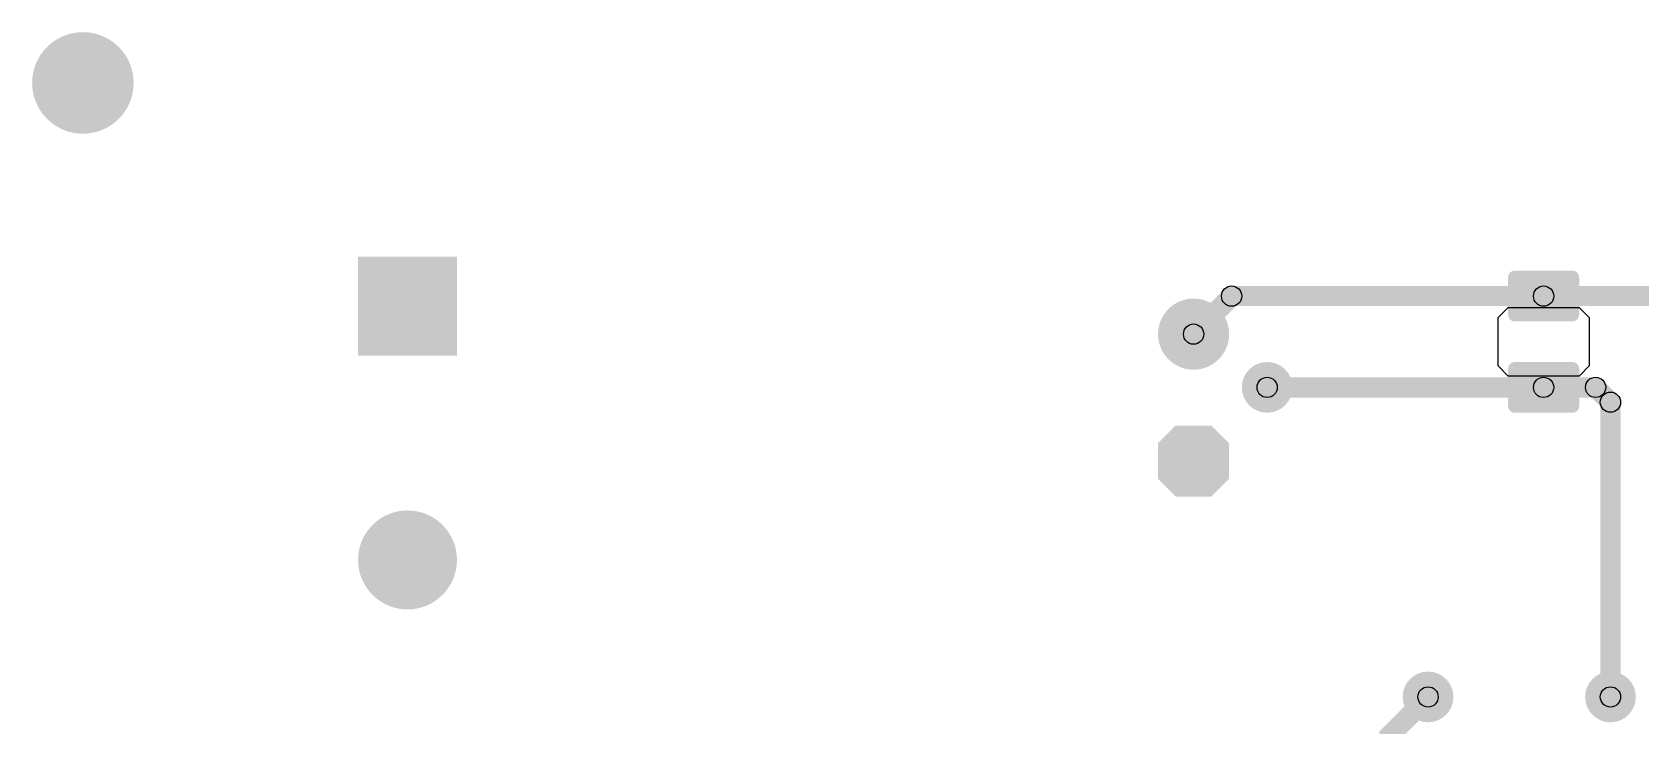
# Model space of a CAD drawing. Header units: millimetres. Extents: x 0 to 3.58, y 0 to 2.95.
# Drawn here: x 0.079 to 1.327, y 2.415 to 2.953 of the extents above; entities that cross this region are included whole.
import ezdxf

# ---------------------------------------------------------------- set-up
doc = ezdxf.new("R2010")
doc.units = ezdxf.units.MM
doc.header["$MEASUREMENT"] = 0
for name, color, linetype in [('PadHoleLayer', 156, 'Continuous'), ('TopLayer', 1, 'Continuous'), ('ViaHoleLayer', 16, 'Continuous')]:
    doc.layers.add(name, color=color, linetype=linetype)

# ---------------------------------------------------------------- blocks, each defined once
blk = doc.blocks.new('301_021_12_3D_21')
at = {"layer": 'PadHoleLayer'}
h = blk.add_hatch(color=156, dxfattribs=at)
edge = h.paths.add_edge_path()
edge.add_arc((-0.0984, 0), 0.0256, 0, 360)
h = blk.add_hatch(color=156, dxfattribs=at)
edge = h.paths.add_edge_path()
edge.add_arc((0.0984, 0), 0.0256, 0, 360)
at = {"layer": 'TopLayer'}
blk.add_hatch(color=1, dxfattribs=at).paths.add_polyline_path([(-0.1368, 0.0384), (-0.06, 0.0384), (-0.06, -0.0384), (-0.1368, -0.0384)])
h = blk.add_hatch(color=1, dxfattribs=at)
edge = h.paths.add_edge_path()
edge.add_arc((0.0984, 0), 0.0384, 0, 360)
blk = doc.blocks.new('CAPC2012X135N_77')
at = {"layer": 'TopLayer'}
h = blk.add_hatch(color=1, dxfattribs=at)
edge = h.paths.add_edge_path()
edge.add_arc((-0.0502, -0.0226), 0.00492, 180, 270)
edge.add_line((-0.0502, -0.0276), (-0.0207, -0.0276))
edge.add_arc((-0.0207, -0.0226), 0.00492, 270, 360)
edge.add_line((-0.0157, -0.0226), (-0.0157, 0.0226))
edge.add_arc((-0.0207, 0.0226), 0.00492, 0, 90)
edge.add_line((-0.0207, 0.0276), (-0.0502, 0.0276))
edge.add_arc((-0.0502, 0.0226), 0.00492, 90, 180)
edge.add_line((-0.0551, 0.0226), (-0.0551, -0.0226))
h = blk.add_hatch(color=1, dxfattribs=at)
edge = h.paths.add_edge_path()
edge.add_arc((0.0207, -0.0226), 0.00492, 180, 270)
edge.add_line((0.0207, -0.0276), (0.0502, -0.0276))
edge.add_arc((0.0502, -0.0226), 0.00492, 270, 360)
edge.add_line((0.0551, -0.0226), (0.0551, 0.0226))
edge.add_arc((0.0502, 0.0226), 0.00492, 0, 90)
edge.add_line((0.0502, 0.0276), (0.0207, 0.0276))
edge.add_arc((0.0207, 0.0226), 0.00492, 90, 180)
edge.add_line((0.0157, 0.0226), (0.0157, -0.0226))
for p, q in [((-0.0266, 0.0276), (-0.0187, 0.0354)), ((-0.0266, -0.0276), (-0.0266, 0.0276)), ((-0.0187, 0.0354), (0.0187, 0.0354)), ((0.0187, 0.0354), (0.0266, 0.0276)), ((0.0266, 0.0276), (0.0266, -0.0276)), ((-0.0187, -0.0354), (-0.0266, -0.0276)), ((0.0187, -0.0354), (-0.0187, -0.0354)), ((0.0266, -0.0276), (0.0187, -0.0354))]:
    blk.add_line(p, q, dxfattribs=at)
blk = doc.blocks.new('CAP__D6_3C2_5H11_78')
at = {"layer": 'PadHoleLayer'}
h = blk.add_hatch(color=156, dxfattribs=at)
edge = h.paths.add_edge_path()
edge.add_arc((-0.0492, 0), 0.0157, 0, 360)
h = blk.add_hatch(color=156, dxfattribs=at)
edge = h.paths.add_edge_path()
edge.add_arc((0.0492, 0), 0.0157, 0, 360)
at = {"layer": 'TopLayer'}
blk.add_hatch(color=1, dxfattribs=at).paths.add_polyline_path([(-0.0354, 0.0276), (-0.063, 0.0276), (-0.0768, 0.0138), (-0.0768, -0.0138), (-0.063, -0.0276), (-0.0354, -0.0276), (-0.0217, -0.0138), (-0.0217, 0.0138)])
h = blk.add_hatch(color=1, dxfattribs=at)
edge = h.paths.add_edge_path()
edge.add_arc((0.0492, 0), 0.0276, 0, 360)

msp = doc.modelspace()

# ---------------------------------------------------------------- hatches: boundary and pattern name
at = {"layer": 'PadHoleLayer'}
h = msp.add_hatch(color=156, dxfattribs=at)
edge = h.paths.add_edge_path()
edge.add_arc((0.1181, 2.9134), 0.0394, 0, 360)
at = {"layer": 'TopLayer'}
h = msp.add_hatch(color=1, dxfattribs=at)
edge = h.paths.add_edge_path()
edge.add_arc((0.1181, 2.9134), 0.0394, 0, 360)
for points in [[(0.9859, 2.7129), (0.9747, 2.7241), (1.0043, 2.7536), (1.0154, 2.7425)], [(1.0098, 2.7402), (1.0098, 2.7559), (1.252, 2.7559), (1.252, 2.7402)], [(1.252, 2.7402), (1.252, 2.7559), (1.5236, 2.7559), (1.5236, 2.7402)], [(1.0374, 2.6693), (1.0374, 2.685), (1.252, 2.685), (1.252, 2.6693)], [(1.252, 2.6693), (1.252, 2.685), (1.2924, 2.685), (1.2924, 2.6693)], [(1.2869, 2.6716), (1.298, 2.6827), (1.3095, 2.6712), (1.2984, 2.6601)], [(1.3118, 2.437), (1.2961, 2.437), (1.2961, 2.6657), (1.3118, 2.6657)], [(1.1349, 2.3984), (1.1238, 2.4096), (1.1568, 2.4426), (1.1679, 2.4314)]]:
    msp.add_hatch(color=1, dxfattribs=at).paths.add_polyline_path(points)
h = msp.add_hatch(color=1, dxfattribs=at)
edge = h.paths.add_edge_path()
edge.add_arc((1.0098, 2.748), 0.00787, 0, 360)
h = msp.add_hatch(color=1, dxfattribs=at)
edge = h.paths.add_edge_path()
edge.add_arc((1.0098, 2.748), 0.00787, 0, 360)
h = msp.add_hatch(color=1, dxfattribs=at)
edge = h.paths.add_edge_path()
edge.add_arc((1.252, 2.748), 0.00787, 0, 360)
h = msp.add_hatch(color=1, dxfattribs=at)
edge = h.paths.add_edge_path()
edge.add_arc((1.252, 2.748), 0.00787, 0, 360)
h = msp.add_hatch(color=1, dxfattribs=at)
edge = h.paths.add_edge_path()
edge.add_arc((0.9803, 2.7185), 0.00787, 0, 360)
h = msp.add_hatch(color=1, dxfattribs=at)
edge = h.paths.add_edge_path()
edge.add_arc((1.0374, 2.6772), 0.0197, 0, 360)
h = msp.add_hatch(color=1, dxfattribs=at)
edge = h.paths.add_edge_path()
edge.add_arc((1.0374, 2.6772), 0.00787, 0, 360)
h = msp.add_hatch(color=1, dxfattribs=at)
edge = h.paths.add_edge_path()
edge.add_arc((1.252, 2.6772), 0.00787, 0, 360)
h = msp.add_hatch(color=1, dxfattribs=at)
edge = h.paths.add_edge_path()
edge.add_arc((1.252, 2.6772), 0.00787, 0, 360)
h = msp.add_hatch(color=1, dxfattribs=at)
edge = h.paths.add_edge_path()
edge.add_arc((1.2924, 2.6772), 0.00787, 0, 360)
h = msp.add_hatch(color=1, dxfattribs=at)
edge = h.paths.add_edge_path()
edge.add_arc((1.2924, 2.6772), 0.00787, 0, 360)
h = msp.add_hatch(color=1, dxfattribs=at)
edge = h.paths.add_edge_path()
edge.add_arc((1.3039, 2.6657), 0.00787, 0, 360)
h = msp.add_hatch(color=1, dxfattribs=at)
edge = h.paths.add_edge_path()
edge.add_arc((1.3039, 2.6657), 0.00787, 0, 360)
h = msp.add_hatch(color=1, dxfattribs=at)
edge = h.paths.add_edge_path()
edge.add_arc((1.1623, 2.437), 0.0197, 0, 360)
h = msp.add_hatch(color=1, dxfattribs=at)
edge = h.paths.add_edge_path()
edge.add_arc((1.3039, 2.437), 0.0197, 0, 360)
h = msp.add_hatch(color=1, dxfattribs=at)
edge = h.paths.add_edge_path()
edge.add_arc((1.1623, 2.437), 0.00787, 0, 360)
h = msp.add_hatch(color=1, dxfattribs=at)
edge = h.paths.add_edge_path()
edge.add_arc((1.3039, 2.437), 0.00787, 0, 360)
at = {"layer": 'ViaHoleLayer'}
h = msp.add_hatch(color=16, dxfattribs=at)
edge = h.paths.add_edge_path()
edge.add_arc((1.0374, 2.6772), 0.0118, 0, 360)
h = msp.add_hatch(color=16, dxfattribs=at)
edge = h.paths.add_edge_path()
edge.add_arc((1.1623, 2.437), 0.0118, 0, 360)
h = msp.add_hatch(color=16, dxfattribs=at)
edge = h.paths.add_edge_path()
edge.add_arc((1.3039, 2.437), 0.0118, 0, 360)

# ---------------------------------------------------------------- linework, layer by layer
at = {"layer": 'TopLayer'}
for centre in [(1.0098, 2.748), (1.0098, 2.748), (1.252, 2.748), (1.252, 2.748), (0.9803, 2.7185), (1.0374, 2.6772), (1.252, 2.6772), (1.252, 2.6772), (1.2924, 2.6772), (1.2924, 2.6772), (1.3039, 2.6657), (1.3039, 2.6657), (1.1623, 2.437), (1.3039, 2.437)]:
    msp.add_circle(centre, 0.00787, dxfattribs=at)

# ---------------------------------------------------------------- block references
for name, p, rotation in [('301_021_12_3D_21', (0.3701, 2.6417), 270), ('CAPC2012X135N_77', (1.252, 2.7126), 90), ('CAP__D6_3C2_5H11_78', (0.9803, 2.6693), 90)]:
    msp.add_blockref(name, p, dxfattribs=dict(rotation=rotation))

doc.saveas('drawing.dxf')
